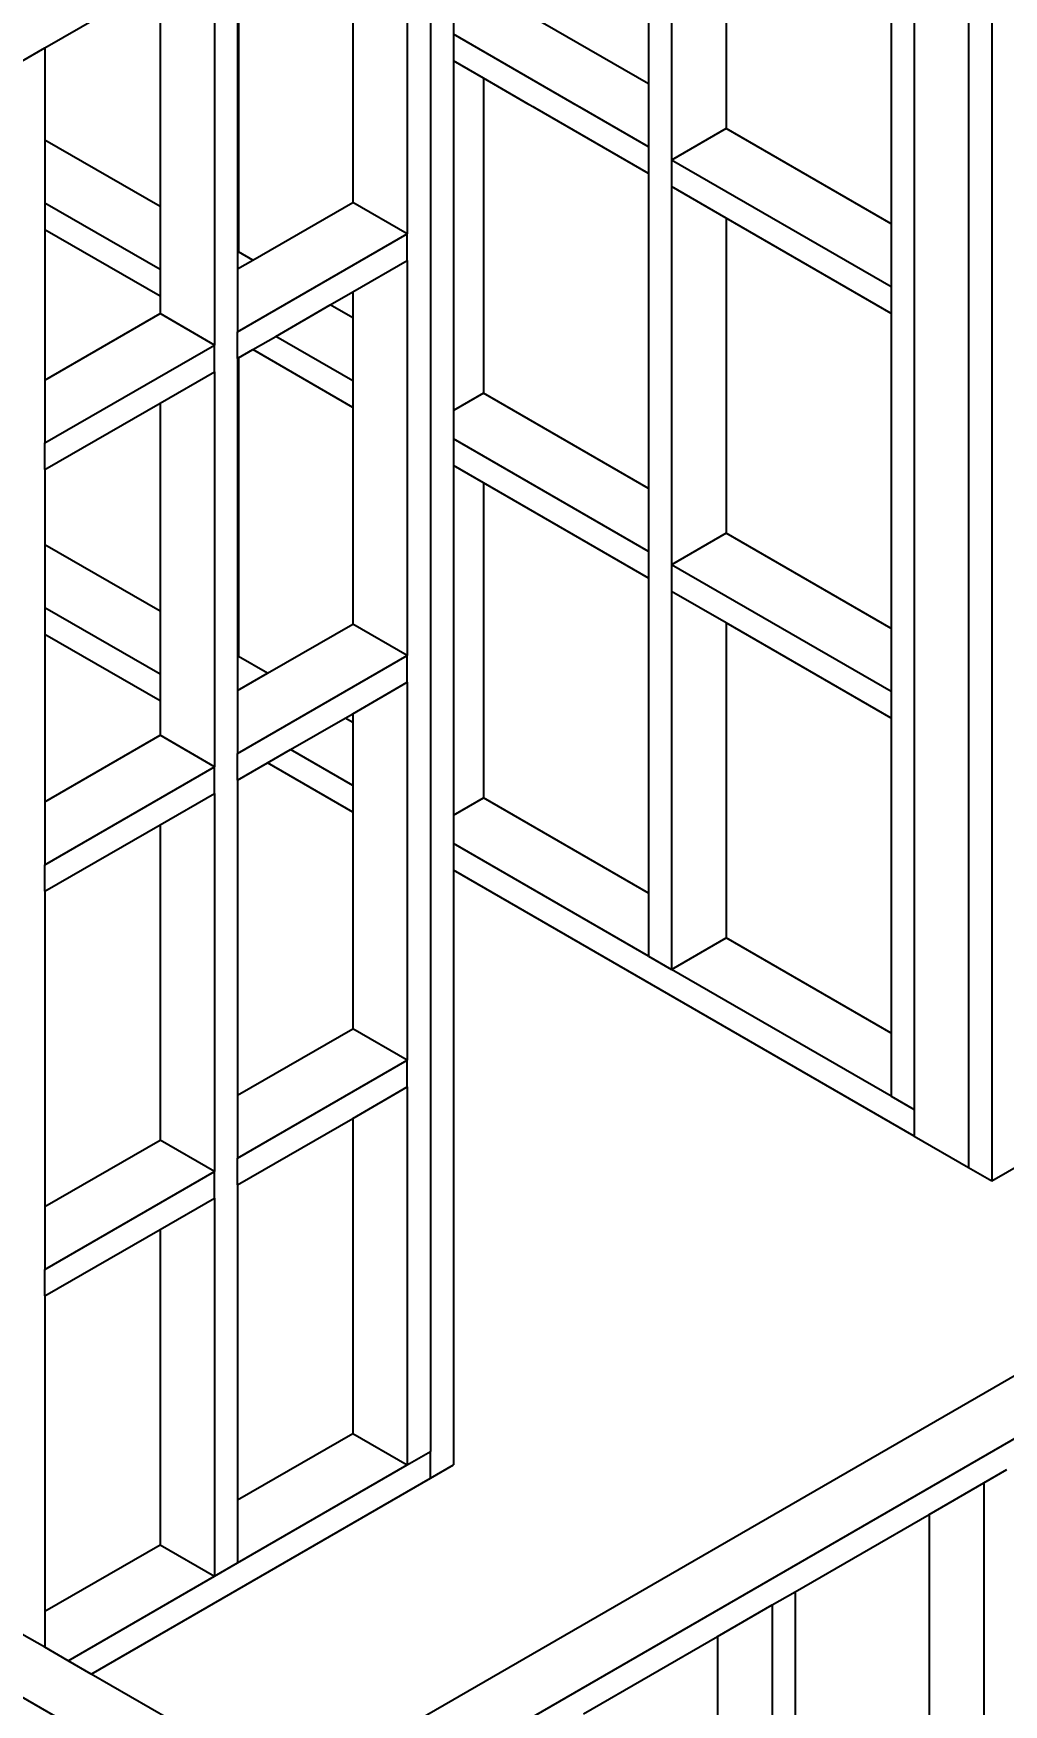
# Model space of a CAD drawing. Header units: millimetres. Extents: x 19458 to 19801, y 4351 to 4752.
# Drawn here: x 19604.652 to 19605.784, y 4522.548 to 4524.498 of the extents above; entities that cross this region are included whole.
import ezdxf

# ---------------------------------------------------------------- set-up
doc = ezdxf.new("R2010")
doc.units = ezdxf.units.MM
doc.layers.add('cotas', color=1, linetype='Continuous')
doc.layers.add('cotas @ 100', color=1, linetype='Continuous')
doc.styles.add('century gothic', font='GOTHIC.TTF')
doc.dimstyles.new('ANOTATIVE 100 SMCONSTRUCCIONES', dxfattribs={"dimscale": 0, "dimtxt": 0.18, "dimasz": 0.15, "dimexe": 0.18, "dimexo": 0.09, "dimgap": 0.1, "dimtad": 1, "dimzin": 0, "dimdsep": 46, "dimtxsty": 'century gothic', "dimblk1": 'FLECHA1', "dimblk2": 'FLECHA1', "dimsah": 1, "dimcen": 0.18, "dimdle": 0.075, "dimclrd": 1, "dimclre": 1, "dimclrt": 2, "dimaunit": 1, "dimadec": 0, "dimazin": 0, "dimtfac": 0.75, "dimtix": 1, "dimtmove": 2, "dimatfit": 3, "dimfxl": 0.09, "dimtvp": 1.5, "dimtfill": 1, "dimtolj": 1, "dimtzin": 0, "dimarcsym": 0})

# ---------------------------------------------------------------- blocks, each defined once
blk = doc.blocks.new('FLECHA1')
at = {"color": 4}
blk.add_line((-0.24618, -0.24808), (0.24808, 0.25), dxfattribs=at)
at = {"color": 1}
blk.add_line((-1, 0), (0.49616, 0), dxfattribs=at)
blk = doc.blocks.new('*D1591')
at = {"layer": 'cotas', "color": 1, "lineweight": -2, "transparency": 16777216}
for p, q in [((19614.326, 4565.8448), (19614.326, 4580.8448)), ((19606.9836, 4550.8448), (19596.326, 4550.8448)), ((19614.326, 4548.4298), (19614.326, 4550.8448)), ((19606.5339, 4548.4298), (19596.326, 4548.4298)), ((19614.326, 4533.4298), (19614.326, 4518.4298))]:
    blk.add_line(p, q, dxfattribs=at)
at = {"layer": 'Defpoints', "color": 0, "transparency": 16777216}
for p in [(19614.326, 4550.8448), (19615.9836, 4550.8448), (19615.5339, 4548.4298)]:
    blk.add_point(p, dxfattribs=at)
at = {"layer": 'cotas', "color": 1, "lineweight": -2, "transparency": 16777216, "xscale": 15, "yscale": 15, "zscale": 15}
for p, rotation in [((19614.326, 4550.8448), 270), ((19614.326, 4548.4298), 90)]:
    blk.add_blockref('FLECHA1', p, dxfattribs=dict(at, rotation=rotation))
at = {"layer": 'cotas', "color": 2, "transparency": 16777216, "insert": (19594.9283, 4549.6373), "char_height": 18, "attachment_point": 5, "rotation": 90, "style": 'century gothic', "bg_fill": 3, "box_fill_scale": 1.1, "bg_fill_color": 256, "bg_fill_true_color": 13158600, "bg_fill_transparency": 0}
blk.add_mtext('\\A1;2.42', dxfattribs=at)
blk = doc.blocks.new('ISO GENERAL')
at = {"color": 250}
for p, q in [((-0.0978, 2.4913), (-0.0978, 0.5628)), ((-0.0709, 2.4758), (-0.0709, 0.5473)), ((-0.1614, 2.4546), (-0.1614, 0.6305)), ((-0.4713, 2.2252), (-0.4713, 1.8273)), ((-0.4444, 2.2097), (-0.4444, 1.7383)), ((-0.3808, 2.173), (-0.3808, 1.775)), ((-0.7257, 2.1288), (-0.7257, 0.2313)), ((-0.7526, 2.1133), (-0.7526, 1.6522)), ((-0.1883, 2.0619), (-0.1883, 1.6639)), ((-0.9505, 1.999), (-0.9505, 1.6305)), ((-0.9494, 1.9988), (-0.9494, 1.6312)), ((-0.9774, 1.9835), (-0.9774, 1.5224)), ((-1.1753, 1.8693), (-1.041, 1.9468)), ((-1.041, 1.9468), (-1.041, 1.684)), ((-0.4713, 1.8273), (-0.6638, 1.9384)), ((-0.8162, 1.9219), (-0.8162, 1.689)), ((-0.6988, 1.9182), (-0.6988, 1.8852)), ((-0.4713, 1.7538), (-0.6988, 1.8852)), ((-0.6988, 1.8852), (-0.6988, 1.8541)), ((-1.2021, 1.8537), (-1.1753, 1.8693)), ((-1.1753, 1.8693), (-1.1753, 1.7615)), ((-0.6638, 1.8339), (-0.6988, 1.8541)), ((-0.6988, 1.8541), (-0.6988, 1.446)), ((-0.6638, 1.8339), (-0.6638, 1.4662)), ((-0.4713, 1.7228), (-0.6638, 1.8339)), ((-0.4713, 1.8273), (-0.4713, 1.7538)), ((-0.3808, 1.775), (-0.4444, 1.7383)), ((-0.1883, 1.6639), (-0.3808, 1.775)), ((-1.041, 1.684), (-1.1753, 1.7615)), ((-1.1753, 1.7615), (-1.1753, 1.688)), ((-0.4713, 1.7538), (-0.4713, 1.7228)), ((-0.1883, 1.5904), (-0.4444, 1.7383)), ((-0.4444, 1.7383), (-0.4444, 1.7073)), ((-0.4713, 1.7228), (-0.4713, 1.3551)), ((-0.3808, 1.6705), (-0.4444, 1.7073)), ((-0.4444, 1.7073), (-0.4444, 1.2661)), ((-1.041, 1.6105), (-1.1753, 1.688)), ((-1.1753, 1.688), (-1.1753, 1.657)), ((-1.041, 1.684), (-1.041, 1.6105)), ((-0.9329, 1.6216), (-0.8162, 1.689)), ((-0.7526, 1.6522), (-0.8162, 1.689)), ((-0.3808, 1.6705), (-0.3808, 1.3028)), ((-0.1883, 1.5594), (-0.3808, 1.6705)), ((-0.1883, 1.6639), (-0.1883, 1.5904)), ((-1.041, 1.5795), (-1.1753, 1.657)), ((-1.1753, 1.657), (-1.1753, 1.4817)), ((-0.9505, 1.538), (-0.7526, 1.6522)), ((-0.7526, 1.6212), (-0.7526, 1.6522)), ((-0.9494, 1.6312), (-0.9505, 1.6305)), ((-0.9505, 1.6305), (-0.9505, 1.6114)), ((-0.9505, 1.6114), (-0.9329, 1.6216)), ((-0.9329, 1.6216), (-0.9494, 1.6312)), ((-0.8162, 1.5845), (-0.7526, 1.6212)), ((-0.7526, 1.6212), (-0.7526, 1.1601)), ((-1.041, 1.6105), (-1.041, 1.5795)), ((-0.9505, 1.6114), (-0.9505, 1.538)), ((-1.041, 1.5795), (-1.041, 1.5592)), ((-0.8424, 1.5693), (-0.8162, 1.5845)), ((-0.8162, 1.5845), (-0.8162, 1.5542)), ((-0.1883, 1.5904), (-0.1883, 1.5594)), ((-0.906, 1.5326), (-0.8424, 1.5693)), ((-0.8162, 1.5542), (-0.8424, 1.5693)), ((-1.1753, 1.4817), (-1.041, 1.5592)), ((-0.9774, 1.5224), (-1.041, 1.5592)), ((-0.8162, 1.5542), (-0.8162, 1.4808)), ((-0.1883, 1.5594), (-0.1883, 1.1917)), ((-1.1753, 1.4082), (-0.9774, 1.5224)), ((-0.9774, 1.4914), (-0.9774, 1.5224)), ((-0.9505, 1.5069), (-0.9505, 1.538)), ((-0.9329, 1.5171), (-0.906, 1.5326)), ((-0.8162, 1.4808), (-0.906, 1.5326)), ((-0.9505, 1.5069), (-0.9494, 1.5075)), ((-0.9505, 1.5069), (-0.9505, 1.1584)), ((-0.9494, 1.5075), (-0.9329, 1.5171)), ((-0.9494, 1.5075), (-0.9494, 1.159)), ((-0.8162, 1.4497), (-0.9329, 1.5171)), ((-1.041, 1.4547), (-0.9774, 1.4914)), ((-0.9774, 1.4914), (-0.9774, 1.0303)), ((-1.1753, 1.4817), (-1.1753, 1.4082)), ((-0.8162, 1.4808), (-0.8162, 1.4497)), ((-0.6638, 1.4662), (-0.6988, 1.446)), ((-0.4713, 1.3551), (-0.6638, 1.4662)), ((-1.1753, 1.3772), (-1.041, 1.4547)), ((-1.041, 1.4547), (-1.041, 1.2118)), ((-0.8162, 1.4497), (-0.8162, 1.1969)), ((-0.6988, 1.446), (-0.6988, 1.413)), ((-1.1753, 1.3772), (-1.1753, 1.4082)), ((-0.4713, 1.2816), (-0.6988, 1.413)), ((-0.6988, 1.413), (-0.6988, 1.382)), ((-1.1753, 1.3772), (-1.1753, 1.2894)), ((-0.6638, 1.3617), (-0.6988, 1.382)), ((-0.6988, 1.382), (-0.6988, 0.9738)), ((-0.6638, 1.3617), (-0.6638, 0.994)), ((-0.4713, 1.2506), (-0.6638, 1.3617)), ((-0.4713, 1.3551), (-0.4713, 1.2816)), ((-1.041, 1.2118), (-1.1753, 1.2894)), ((-1.1753, 1.2894), (-1.1753, 1.2159)), ((-0.3808, 1.3028), (-0.4444, 1.2661)), ((-0.1883, 1.1917), (-0.3808, 1.3028)), ((-0.4713, 1.2816), (-0.4713, 1.2506)), ((-0.4713, 1.2506), (-0.4713, 0.8829)), ((-0.1883, 1.1182), (-0.4444, 1.2661)), ((-0.4444, 1.2661), (-0.4444, 1.2351)), ((-0.3808, 1.1983), (-0.4444, 1.2351)), ((-0.4444, 1.2351), (-0.4444, 0.7939)), ((-1.041, 1.1384), (-1.1753, 1.2159)), ((-1.1753, 1.2159), (-1.1753, 1.1848)), ((-1.041, 1.2118), (-1.041, 1.1384)), ((-0.9156, 1.1395), (-0.8162, 1.1969)), ((-0.7526, 1.1601), (-0.8162, 1.1969)), ((-0.3808, 1.1983), (-0.3808, 0.8307)), ((-0.1883, 1.0872), (-0.3808, 1.1983)), ((-0.1883, 1.1917), (-0.1883, 1.1182)), ((-1.041, 1.1073), (-1.1753, 1.1848)), ((-1.1753, 1.1848), (-1.1753, 0.9896)), ((-0.9505, 1.0459), (-0.7526, 1.1601)), ((-0.9505, 1.1584), (-0.9494, 1.159)), ((-0.9505, 1.1584), (-0.9505, 1.1193)), ((-0.9156, 1.1395), (-0.9494, 1.159)), ((-0.7526, 1.1291), (-0.7526, 1.1601)), ((-1.041, 1.1384), (-1.041, 1.1073)), ((-0.9505, 1.1193), (-0.9156, 1.1395)), ((-0.9505, 1.1193), (-0.9505, 1.0459)), ((-0.8162, 1.0923), (-0.7526, 1.1291)), ((-0.7526, 1.1291), (-0.7526, 0.6879)), ((-0.1883, 1.1182), (-0.1883, 1.0872)), ((-1.041, 1.1073), (-1.041, 1.0671)), ((-0.8251, 1.0872), (-0.8162, 1.0923)), ((-0.8162, 1.0923), (-0.8162, 1.0821)), ((-0.8888, 1.0505), (-0.8251, 1.0872)), ((-0.8162, 1.0821), (-0.8251, 1.0872)), ((-0.8162, 1.0821), (-0.8162, 1.0086)), ((-0.1883, 1.0872), (-0.1883, 0.7195)), ((-1.1753, 0.9896), (-1.041, 1.0671)), ((-0.9774, 1.0303), (-1.041, 1.0671)), ((-0.9505, 1.0148), (-0.9505, 1.0459)), ((-0.9505, 1.0148), (-0.9156, 1.0349)), ((-0.9156, 1.0349), (-0.8888, 1.0505)), ((-0.8162, 0.9775), (-0.9156, 1.0349)), ((-0.8162, 1.0086), (-0.8888, 1.0505)), ((-1.1753, 0.9161), (-0.9774, 1.0303)), ((-0.9774, 0.9993), (-0.9774, 1.0303)), ((-0.9505, 1.0148), (-0.9505, 0.6472)), ((-1.041, 0.9626), (-0.9774, 0.9993)), ((-0.9774, 0.9993), (-0.9774, 0.5582)), ((-0.8162, 1.0086), (-0.8162, 0.9775)), ((-1.1753, 0.9896), (-1.1753, 0.9161)), ((-0.8162, 0.9775), (-0.8162, 0.7247)), ((-0.6988, 0.9738), (-0.6638, 0.994)), ((-0.4713, 0.8829), (-0.6638, 0.994)), ((-1.1753, 0.8851), (-1.041, 0.9626)), ((-1.041, 0.9626), (-1.041, 0.5949)), ((-0.6988, 0.9738), (-0.6988, 0.9408)), ((-0.8208, -0.2017), (1.1672, 0.9461)), ((-0.4713, 0.8094), (-0.6988, 0.9408)), ((-0.6988, 0.9408), (-0.6988, 0.9098)), ((-1.1753, 0.8851), (-1.1753, 0.9161)), ((-0.1614, 0.5995), (-0.6988, 0.9098)), ((-0.6988, 0.9098), (-0.6988, 0.2158)), ((-1.1753, 0.8851), (-1.1753, 0.5174)), ((-0.4713, 0.8829), (-0.4713, 0.8094)), ((-0.4444, 0.7939), (-0.3808, 0.8307)), ((-0.1883, 0.7195), (-0.3808, 0.8307)), ((-0.4713, 0.8094), (-0.4444, 0.7939)), ((-0.1883, 0.6461), (-0.4444, 0.7939)), ((-0.9505, 0.6472), (-0.8162, 0.7247)), ((-0.7526, 0.6879), (-0.8162, 0.7247)), ((-0.1883, 0.7195), (-0.1883, 0.6461)), ((-0.9505, 0.5737), (-0.7526, 0.6879)), ((-0.7526, 0.6569), (-0.7526, 0.6879)), ((-0.9505, 0.6472), (-0.9505, 0.5737)), ((-0.8844, -0.1649), (0.5301, 0.6518)), ((-0.8162, 0.6202), (-0.7526, 0.6569)), ((-0.7526, 0.6569), (-0.7526, 0.2158)), ((-0.1883, 0.6461), (-0.1614, 0.6305)), ((-0.1614, 0.6305), (-0.1614, 0.5995)), ((-0.9505, 0.5426), (-0.8162, 0.6202)), ((-0.8162, 0.6202), (-0.8162, 0.2525)), ((-1.1753, 0.5174), (-1.041, 0.5949)), ((-0.9774, 0.5582), (-1.041, 0.5949)), ((-0.1614, 0.5995), (-0.0978, 0.5628)), ((-0.9505, 0.5426), (-0.9505, 0.5737)), ((-0.0709, 0.5473), (-0.0073, 0.584)), ((-1.1753, 0.4439), (-0.9774, 0.5582)), ((-0.9774, 0.5271), (-0.9774, 0.5582)), ((-0.0978, 0.5628), (-0.0709, 0.5473)), ((-0.188, -0.6405), (-2.2273, 0.5368)), ((-1.041, 0.4904), (-0.9774, 0.5271)), ((-0.9774, 0.5271), (-0.9774, 0.086)), ((-0.9505, 0.5426), (-0.9505, 0.175)), ((-1.1753, 0.5174), (-1.1753, 0.4439)), ((-1.1753, 0.4129), (-1.041, 0.4904)), ((-1.041, 0.4904), (-1.041, 0.1227)), ((-1.1753, 0.4129), (-1.1753, 0.4439)), ((-1.1753, 0.4129), (-1.1753, 0.0452)), ((-0.9505, 0.175), (-0.8162, 0.2525)), ((-0.8162, 0.2525), (-0.7526, 0.2158)), ((-0.9505, 0.1015), (-0.7526, 0.2158)), ((-0.7526, 0.2158), (-0.7257, 0.2313)), ((-0.7257, 0.2002), (-0.7257, 0.2313)), ((-0.7257, 0.2002), (-0.6988, 0.2158)), ((-1.1213, -0.0282), (-0.7257, 0.2002)), ((-0.0802, 0.1949), (-0.0533, 0.2104)), ((-0.1438, 0.1581), (-0.0802, 0.1949)), ((-0.0802, 0.1949), (-0.0802, -0.2662)), ((-0.9505, 0.175), (-0.9505, 0.1015)), ((-0.3002, 0.0679), (-0.1438, 0.1581)), ((-0.1438, 0.1581), (-0.1438, -0.2295)), ((-1.1753, 0.0452), (-1.041, 0.1227)), ((-1.041, 0.1227), (-0.9774, 0.086)), ((-0.9774, 0.086), (-0.9505, 0.1015)), ((-1.1482, -0.0127), (-0.9774, 0.086)), ((-0.3271, 0.0524), (-0.3002, 0.0679)), ((-0.3002, 0.0679), (-0.3002, -0.3197)), ((-1.1753, 0.0452), (-1.1753, 0.003)), ((-0.3907, 0.0156), (-0.3271, 0.0524)), ((-0.3271, 0.0524), (-0.3271, -0.4087)), ((-1.1753, 0.003), (-1.2021, 0.0185)), ((-1.1482, -0.0127), (-1.1753, 0.003)), ((-0.5471, -0.0747), (-0.3907, 0.0156)), ((-0.3907, 0.0156), (-0.3907, -0.372)), ((-1.1213, -0.0282), (-1.1482, -0.0127)), ((-0.8844, -0.1649), (-1.1213, -0.0282))]:
    blk.add_line(p, q, dxfattribs=at)
blk = doc.blocks.new('trr')
at = {"color": 2}
for p, q in [((-45.7775, 2.1288), (-45.7775, 0.2313)), ((-45.8044, 2.1133), (-45.8044, 1.6522)), ((-46.0023, 1.999), (-46.0023, 1.6305)), ((-46.0292, 1.9835), (-46.0292, 1.5224)), ((-46.2271, 1.8693), (-46.0928, 1.9468)), ((-46.0928, 1.9468), (-46.0928, 1.684)), ((-45.8681, 1.9219), (-45.8681, 1.689)), ((-46.254, 1.8537), (-46.2271, 1.8693)), ((-46.2271, 1.8693), (-46.2271, 1.7615)), ((-46.2271, 1.7615), (-46.2271, 1.688)), ((-46.2271, 1.688), (-46.2271, 1.657)), ((-46.0928, 1.684), (-46.0928, 1.6105)), ((-45.9847, 1.6216), (-45.8681, 1.689)), ((-45.8044, 1.6522), (-45.8681, 1.689)), ((-46.2271, 1.657), (-46.2271, 1.4817)), ((-46.0023, 1.538), (-45.8044, 1.6522)), ((-45.8044, 1.6212), (-45.8044, 1.6522)), ((-46.0023, 1.6305), (-46.0023, 1.6114)), ((-46.0023, 1.6114), (-45.9847, 1.6216)), ((-45.8681, 1.5845), (-45.8044, 1.6212)), ((-45.8044, 1.6212), (-45.8044, 1.1601)), ((-46.0928, 1.6105), (-46.0928, 1.5795)), ((-46.0023, 1.6114), (-46.0023, 1.538)), ((-46.0928, 1.5795), (-46.0928, 1.5592)), ((-45.8942, 1.5693), (-45.8681, 1.5845)), ((-45.8681, 1.5845), (-45.8681, 1.5542)), ((-45.9579, 1.5326), (-45.8942, 1.5693)), ((-46.2271, 1.4817), (-46.0928, 1.5592)), ((-46.0292, 1.5224), (-46.0928, 1.5592)), ((-45.8681, 1.5542), (-45.8681, 1.4808)), ((-46.2271, 1.4082), (-46.0292, 1.5224)), ((-46.0292, 1.4914), (-46.0292, 1.5224)), ((-46.0023, 1.5069), (-46.0023, 1.538)), ((-45.9847, 1.5171), (-45.9579, 1.5326)), ((-46.0023, 1.5069), (-46.0013, 1.5075)), ((-46.0023, 1.5069), (-46.0023, 1.1584)), ((-46.0013, 1.5075), (-45.9847, 1.5171)), ((-46.0928, 1.4547), (-46.0292, 1.4914)), ((-46.0292, 1.4914), (-46.0292, 1.0303)), ((-46.2271, 1.4817), (-46.2271, 1.4082)), ((-45.8681, 1.4808), (-45.8681, 1.4497)), ((-46.2271, 1.3772), (-46.0928, 1.4547)), ((-46.0928, 1.4547), (-46.0928, 1.2118)), ((-45.8681, 1.4497), (-45.8681, 1.1969)), ((-46.2271, 1.3772), (-46.2271, 1.4082)), ((-46.2271, 1.3772), (-46.2271, 1.2894)), ((-46.2271, 1.2894), (-46.2271, 1.2159)), ((-46.2271, 1.2159), (-46.2271, 1.1848)), ((-46.0928, 1.2118), (-46.0928, 1.1384)), ((-45.9675, 1.1395), (-45.8681, 1.1969)), ((-45.8044, 1.1601), (-45.8681, 1.1969)), ((-46.2271, 1.1848), (-46.2271, 0.9896)), ((-46.0023, 1.0459), (-45.8044, 1.1601)), ((-46.0023, 1.1584), (-46.0023, 1.1193)), ((-45.8044, 1.1291), (-45.8044, 1.1601)), ((-46.0928, 1.1384), (-46.0928, 1.1073)), ((-46.0023, 1.1193), (-45.9675, 1.1395)), ((-46.0023, 1.1193), (-46.0023, 1.0459)), ((-45.8681, 1.0923), (-45.8044, 1.1291)), ((-45.8044, 1.1291), (-45.8044, 0.6879)), ((-46.0928, 1.1073), (-46.0928, 1.0671)), ((-45.877, 1.0872), (-45.8681, 1.0923)), ((-45.8681, 1.0923), (-45.8681, 1.0821)), ((-45.9406, 1.0505), (-45.877, 1.0872)), ((-45.8681, 1.0821), (-45.8681, 1.0086)), ((-46.2271, 0.9896), (-46.0928, 1.0671)), ((-46.0292, 1.0303), (-46.0928, 1.0671)), ((-46.0023, 1.0148), (-46.0023, 1.0459)), ((-46.0023, 1.0148), (-45.9675, 1.0349)), ((-45.9675, 1.0349), (-45.9406, 1.0505)), ((-46.2271, 0.9161), (-46.0292, 1.0303)), ((-46.0292, 0.9993), (-46.0292, 1.0303)), ((-46.0023, 1.0148), (-46.0023, 0.6472)), ((-46.0928, 0.9626), (-46.0292, 0.9993)), ((-46.0292, 0.9993), (-46.0292, 0.5582)), ((-45.8681, 1.0086), (-45.8681, 0.9775)), ((-46.2271, 0.9896), (-46.2271, 0.9161)), ((-45.8681, 0.9775), (-45.8681, 0.7247)), ((-46.2271, 0.8851), (-46.0928, 0.9626)), ((-46.0928, 0.9626), (-46.0928, 0.5949)), ((-46.2271, 0.8851), (-46.2271, 0.9161)), ((-46.2271, 0.8851), (-46.2271, 0.5174)), ((-46.0023, 0.6472), (-45.8681, 0.7247)), ((-45.8044, 0.6879), (-45.8681, 0.7247)), ((-46.0023, 0.5737), (-45.8044, 0.6879)), ((-45.8044, 0.6569), (-45.8044, 0.6879)), ((-46.0023, 0.6472), (-46.0023, 0.5737)), ((-45.8681, 0.6202), (-45.8044, 0.6569)), ((-45.8044, 0.6569), (-45.8044, 0.2158)), ((-46.0023, 0.5426), (-45.8681, 0.6202)), ((-45.8681, 0.6202), (-45.8681, 0.2525)), ((-46.2271, 0.5174), (-46.0928, 0.5949)), ((-46.0292, 0.5582), (-46.0928, 0.5949)), ((-46.0023, 0.5426), (-46.0023, 0.5737)), ((-46.2271, 0.4439), (-46.0292, 0.5582)), ((-46.0292, 0.5271), (-46.0292, 0.5582)), ((-46.0928, 0.4904), (-46.0292, 0.5271)), ((-46.0292, 0.5271), (-46.0292, 0.086)), ((-46.0023, 0.5426), (-46.0023, 0.175)), ((-46.2271, 0.5174), (-46.2271, 0.4439)), ((-46.2271, 0.4129), (-46.0928, 0.4904)), ((-46.0928, 0.4904), (-46.0928, 0.1227)), ((-46.2271, 0.4129), (-46.2271, 0.4439)), ((-46.2271, 0.4129), (-46.2271, 0.0452)), ((-46.0023, 0.175), (-45.8681, 0.2525)), ((-45.8681, 0.2525), (-45.8044, 0.2158)), ((-46.0023, 0.1015), (-45.8044, 0.2158)), ((-45.8044, 0.2158), (-45.7775, 0.2313)), ((-45.7775, 0.2002), (-45.7775, 0.2313)), ((-46.1732, -0.0282), (-45.7775, 0.2002)), ((-46.0023, 0.175), (-46.0023, 0.1015)), ((-46.2271, 0.0452), (-46.0928, 0.1227)), ((-46.0928, 0.1227), (-46.0292, 0.086)), ((-46.0292, 0.086), (-46.0023, 0.1015)), ((-46.2, -0.0127), (-46.0292, 0.086)), ((-46.2271, 0.0452), (-46.2271, 0.003)), ((-46.2271, 0.003), (-46.254, 0.0185)), ((-46.2, -0.0127), (-46.2271, 0.003)), ((-46.1732, -0.0282), (-46.2, -0.0127))]:
    blk.add_line(p, q, dxfattribs=at)
blk = doc.blocks.new('*U1729')
at = {"layer": 'cotas @ 100'}
dim = blk.add_linear_dim(base=(19614.3260382735, 4550.8448237801), p1=(19615.5338597089, 4548.4298237801), p2=(19615.9836080801, 4550.8448237801), angle=90, dimstyle='ANOTATIVE 100 SMCONSTRUCCIONES', override={"dimscale": 100, "dimtix": 1, "dimtofl": 1, "dimtmove": 1, "dimatfit": 1}, dxfattribs=at)
dim.commit()
dim.dimension.update_dxf_attribs({"geometry": '*D1591', "text_midpoint": (19594.9283496263, 4549.6373237801)})

msp = doc.modelspace()

# ---------------------------------------------------------------- block references
at = {"layer": 'cotas'}
msp.add_blockref('*U1729', (0, 0), dxfattribs=at)

# ---------------------------------------------------------------- next in the draw order: block references
at = {"color": 2}
msp.add_blockref('ISO GENERAL', (19605.8409, 4522.6118), dxfattribs=at)
msp.add_blockref('trr', (19650.8927, 4522.6118))

doc.saveas('drawing.dxf')
